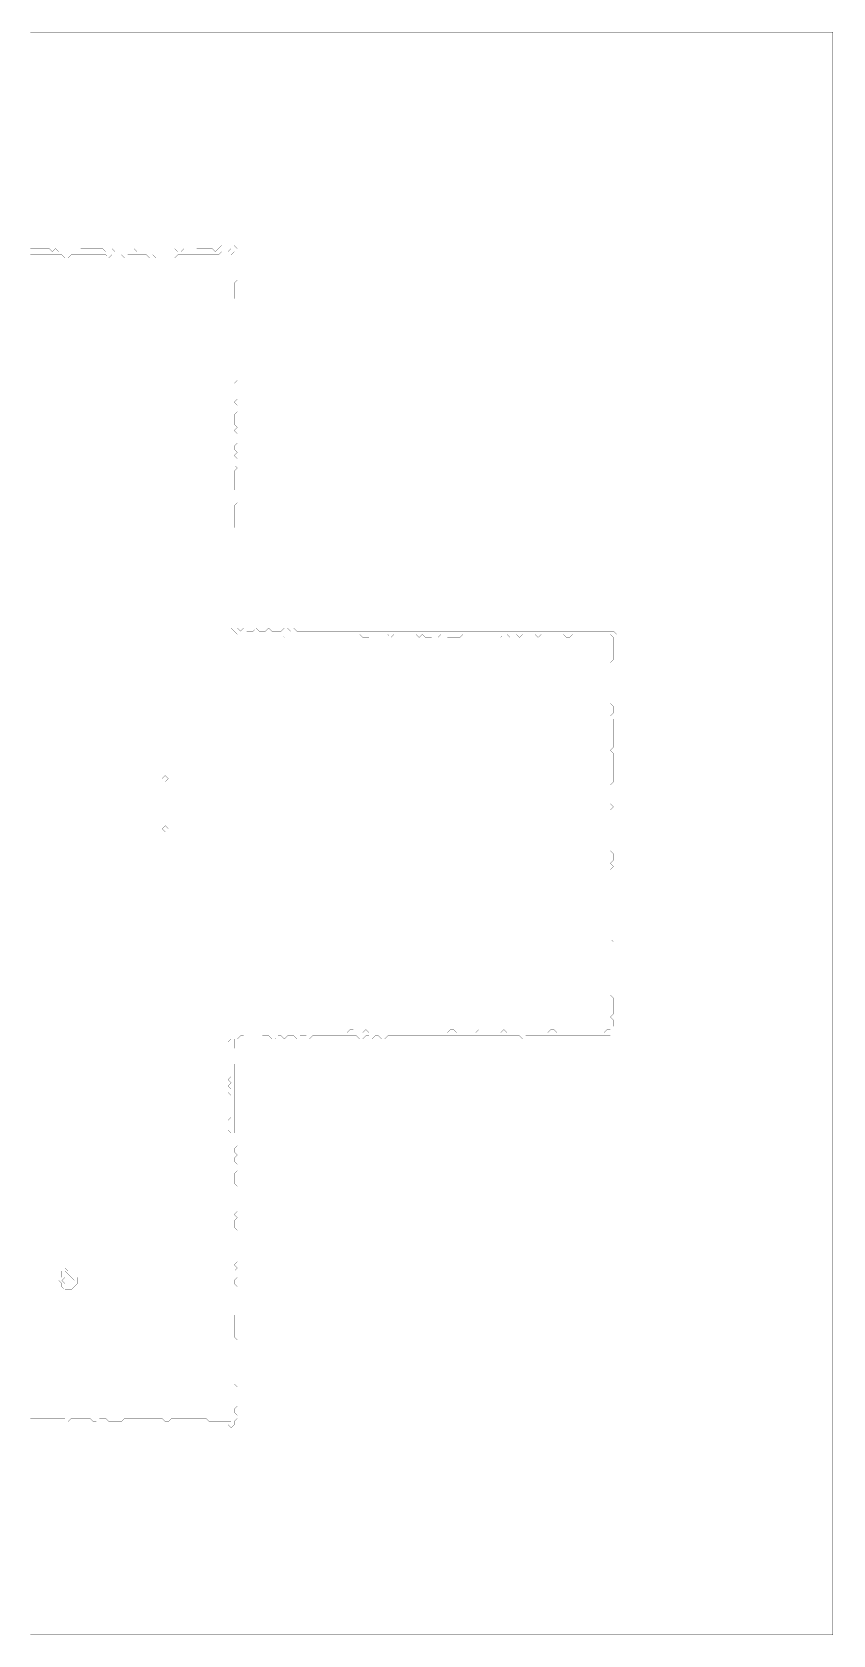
# Model space of a CAD drawing. Header units: metres. Extents: x 0 to 5000, y -5000 to 0.
# Drawn here: x 2500 to 5000, y -5000 to 0 of the extents above; entities that cross this region are included whole.
import ezdxf

# ---------------------------------------------------------------- set-up
doc = ezdxf.new("R2010")
doc.units = ezdxf.units.M
doc.layers.add('conductor', color=1, linetype='Continuous')
doc.layers.add('substrate', color=5, linetype='Continuous')

msp = doc.modelspace()

# ---------------------------------------------------------------- linework, layer by layer
at = {"layer": 'conductor', "const_width": 0.5}
msp.add_lwpolyline([(2495.2, -4325), (2505, -4325), (2514.8, -4325), (2524.6, -4325), (2534.4, -4325), (2544.1, -4325), (2553.9, -4325), (2563.7, -4325), (2573.5, -4325), (2583.3, -4325), (2593.1, -4325), (2602.9, -4325), (2612.6, -4334.8), (2622.4, -4325), (2632.2, -4325), (2642, -4325), (2651.8, -4325), (2661.6, -4325), (2671.3, -4325), (2681.1, -4325), (2690.9, -4334.8), (2700.7, -4334.8), (2710.5, -4325), (2720.3, -4325), (2730.1, -4325), (2739.8, -4334.8), (2749.6, -4334.8), (2759.4, -4334.8), (2769.2, -4334.8), (2779, -4334.8), (2788.8, -4325), (2798.6, -4325), (2808.3, -4325), (2818.1, -4325), (2827.9, -4325), (2837.7, -4325), (2847.5, -4325), (2857.3, -4325), (2867.1, -4325), (2876.8, -4325), (2886.6, -4325), (2896.4, -4325), (2906.2, -4325), (2916, -4334.8), (2925.8, -4334.8), (2935.5, -4325), (2945.3, -4325), (2955.1, -4325), (2964.9, -4325), (2974.7, -4325), (2984.5, -4325), (2994.3, -4325), (3004, -4325), (3013.8, -4325), (3023.6, -4325), (3033.4, -4325), (3043.2, -4325), (3053, -4334.8), (3062.8, -4334.8), (3072.5, -4334.8), (3082.3, -4334.8), (3092.1, -4334.8), (3101.9, -4334.8), (3111.7, -4334.8), (3121.5, -4334.8), (3121.5, -4325), (3121.5, -4315.3), (3121.5, -4305.5), (3121.5, -4295.7), (3121.5, -4285.9), (3121.5, -4276.1), (3121.5, -4266.3), (3121.5, -4256.5), (3121.5, -4246.8), (3121.5, -4237), (3121.5, -4227.2), (3121.5, -4217.4), (3121.5, -4207.6), (3121.5, -4197.8), (3121.5, -4188), (3121.5, -4178.3), (3121.5, -4168.5), (3121.5, -4158.7), (3121.5, -4148.9), (3121.5, -4139.1), (3121.5, -4129.3), (3121.5, -4119.6), (3121.5, -4109.8), (3121.5, -4100), (3121.5, -4090.2), (3121.5, -4080.4), (3121.5, -4070.6), (3121.5, -4060.8), (3121.5, -4051.1), (3121.5, -4041.3), (3121.5, -4031.5), (3121.5, -4021.7), (3121.5, -4011.9), (3121.5, -4002.1), (3121.5, -3992.3), (3121.5, -3982.6), (3121.5, -3972.8), (3121.5, -3963), (3121.5, -3953.2), (3121.5, -3943.4), (3121.5, -3933.6), (3121.5, -3923.8), (3121.5, -3914.1), (3121.5, -3904.3), (3121.5, -3894.5), (3121.5, -3884.7), (3121.5, -3874.9), (3121.5, -3865.1), (3121.5, -3855.4), (3121.5, -3845.6), (3121.5, -3835.8), (3121.5, -3826), (3121.5, -3816.2), (3121.5, -3806.4), (3121.5, -3796.6), (3121.5, -3786.9), (3121.5, -3777.1), (3121.5, -3767.3), (3121.5, -3757.5), (3121.5, -3747.7), (3121.5, -3737.9), (3121.5, -3728.1), (3121.5, -3718.4), (3121.5, -3708.6), (3121.5, -3698.8), (3121.5, -3689), (3121.5, -3679.2), (3121.5, -3669.4), (3121.5, -3659.6), (3121.5, -3649.9), (3121.5, -3640.1), (3121.5, -3630.3), (3121.5, -3620.5), (3121.5, -3610.7), (3121.5, -3600.9), (3121.5, -3591.2), (3121.5, -3581.4), (3121.5, -3571.6), (3121.5, -3561.8), (3121.5, -3552), (3121.5, -3542.2), (3121.5, -3532.4), (3121.5, -3522.7), (3121.5, -3512.9), (3121.5, -3503.1), (3121.5, -3493.3), (3121.5, -3483.5), (3121.5, -3473.7), (3121.5, -3463.9), (3121.5, -3454.2), (3121.5, -3444.4), (3121.5, -3434.6), (3111.7, -3424.8), (3111.7, -3415), (3111.7, -3405.2), (3111.7, -3395.4), (3121.5, -3385.7), (3121.5, -3375.9), (3121.5, -3366.1), (3121.5, -3356.3), (3121.5, -3346.5), (3121.5, -3336.7), (3121.5, -3327), (3121.5, -3317.2), (3111.7, -3307.4), (3121.5, -3297.6), (3111.7, -3287.8), (3121.5, -3278), (3111.7, -3268.2), (3121.5, -3258.5), (3121.5, -3248.7), (3121.5, -3238.9), (3121.5, -3229.1), (3121.5, -3219.3), (3121.5, -3209.5), (3121.5, -3199.7), (3121.5, -3190), (3121.5, -3180.2), (3121.5, -3170.4), (3121.5, -3160.6), (3111.7, -3150.8), (3121.5, -3141), (3121.5, -3131.2), (3131.2, -3121.5), (3141, -3121.5), (3150.8, -3121.5), (3160.6, -3121.5), (3170.4, -3121.5), (3180.2, -3121.5), (3190, -3121.5), (3199.7, -3121.5), (3209.5, -3121.5), (3219.3, -3121.5), (3229.1, -3121.5), (3238.9, -3121.5), (3248.7, -3121.5), (3258.5, -3121.5), (3268.2, -3121.5), (3278, -3121.5), (3287.8, -3121.5), (3297.6, -3121.5), (3307.4, -3121.5), (3317.2, -3121.5), (3327, -3121.5), (3336.7, -3121.5), (3346.5, -3121.5), (3356.3, -3121.5), (3366.1, -3121.5), (3375.9, -3121.5), (3385.7, -3121.5), (3395.4, -3121.5), (3405.2, -3121.5), (3415, -3121.5), (3424.8, -3121.5), (3434.6, -3121.5), (3444.4, -3121.5), (3454.2, -3121.5), (3463.9, -3121.5), (3473.7, -3121.5), (3483.5, -3121.5), (3493.3, -3111.7), (3503.1, -3111.7), (3512.9, -3121.5), (3522.7, -3121.5), (3532.4, -3121.5), (3542.2, -3111.7), (3552, -3121.5), (3561.8, -3121.5), (3571.6, -3121.5), (3581.4, -3121.5), (3591.2, -3121.5), (3600.9, -3121.5), (3610.7, -3121.5), (3620.5, -3121.5), (3630.3, -3121.5), (3640.1, -3121.5), (3649.9, -3121.5), (3659.6, -3121.5), (3669.4, -3121.5), (3679.2, -3121.5), (3689, -3121.5), (3698.8, -3121.5), (3708.6, -3121.5), (3718.4, -3121.5), (3728.1, -3121.5), (3737.9, -3121.5), (3747.7, -3121.5), (3757.5, -3121.5), (3767.3, -3121.5), (3777.1, -3121.5), (3786.9, -3121.5), (3796.6, -3121.5), (3806.4, -3111.7), (3816.2, -3111.7), (3826, -3121.5), (3835.8, -3121.5), (3845.6, -3121.5), (3855.4, -3121.5), (3865.1, -3121.5), (3874.9, -3121.5), (3884.7, -3121.5), (3894.5, -3111.7), (3904.3, -3121.5), (3914.1, -3121.5), (3923.8, -3121.5), (3933.6, -3121.5), (3943.4, -3121.5), (3953.2, -3121.5), (3963, -3121.5), (3972.8, -3111.7), (3982.6, -3121.5), (3992.3, -3121.5), (4002.1, -3121.5), (4011.9, -3121.5), (4021.7, -3121.5), (4031.5, -3121.5), (4041.3, -3121.5), (4051.1, -3121.5), (4060.8, -3121.5), (4070.6, -3121.5), (4080.4, -3121.5), (4090.2, -3121.5), (4100, -3121.5), (4109.8, -3121.5), (4119.6, -3111.7), (4129.3, -3111.7), (4139.1, -3121.5), (4148.9, -3121.5), (4158.7, -3121.5), (4168.5, -3121.5), (4178.3, -3121.5), (4188, -3121.5), (4197.8, -3121.5), (4207.6, -3111.7), (4217.4, -3121.5), (4227.2, -3121.5), (4237, -3121.5), (4246.8, -3121.5), (4256.5, -3121.5), (4266.3, -3121.5), (4276.1, -3121.5), (4285.9, -3121.5), (4295.7, -3111.7), (4305.5, -3111.7), (4315.3, -3101.9), (4315.3, -3092.1), (4315.3, -3082.3), (4305.5, -3072.5), (4315.3, -3062.8), (4315.3, -3053), (4315.3, -3043.2), (4315.3, -3033.4), (4315.3, -3023.6), (4315.3, -3013.8), (4305.5, -3004), (4305.5, -2994.3), (4305.5, -2984.5), (4305.5, -2974.7), (4305.5, -2964.9), (4305.5, -2955.1), (4305.5, -2945.3), (4305.5, -2935.5), (4305.5, -2925.8), (4305.5, -2916), (4305.5, -2906.2), (4305.5, -2896.4), (4305.5, -2886.6), (4305.5, -2876.8), (4305.5, -2867.1), (4305.5, -2857.3), (4305.5, -2847.5), (4315.3, -2837.7), (4305.5, -2827.9), (4305.5, -2818.1), (4305.5, -2808.3), (4305.5, -2798.6), (4305.5, -2788.8), (4305.5, -2779), (4305.5, -2769.2), (4305.5, -2759.4), (4305.5, -2749.6), (4305.5, -2739.8), (4305.5, -2730.1), (4305.5, -2720.3), (4305.5, -2710.5), (4305.5, -2700.7), (4305.5, -2690.9), (4305.5, -2681.1), (4305.5, -2671.3), (4305.5, -2661.6), (4305.5, -2651.8), (4305.5, -2642), (4305.5, -2632.2), (4305.5, -2622.4), (4305.5, -2612.6), (4315.3, -2602.9), (4305.5, -2593.1), (4315.3, -2583.3), (4315.3, -2573.5), (4315.3, -2563.7), (4305.5, -2553.9), (4305.5, -2544.1), (4305.5, -2534.4), (4305.5, -2524.6), (4305.5, -2514.8), (4305.5, -2505), (4305.5, -2495.2), (4305.5, -2485.4), (4305.5, -2475.6), (4305.5, -2465.9), (4305.5, -2456.1), (4305.5, -2446.3), (4305.5, -2436.5), (4305.5, -2426.7), (4315.3, -2416.9), (4305.5, -2407.1), (4305.5, -2397.4), (4305.5, -2387.6), (4305.5, -2377.8), (4305.5, -2368), (4305.5, -2358.2), (4305.5, -2348.4), (4315.3, -2338.7), (4315.3, -2328.9), (4315.3, -2319.1), (4315.3, -2309.3), (4315.3, -2299.5), (4315.3, -2289.7), (4315.3, -2279.9), (4315.3, -2270.2), (4315.3, -2260.4), (4315.3, -2250.6), (4305.5, -2240.8), (4315.3, -2231), (4315.3, -2221.2), (4315.3, -2211.4), (4315.3, -2201.7), (4315.3, -2191.9), (4315.3, -2182.1), (4315.3, -2172.3), (4315.3, -2162.5), (4315.3, -2152.7), (4315.3, -2142.9), (4305.5, -2133.2), (4315.3, -2123.4), (4315.3, -2113.6), (4315.3, -2103.8), (4305.5, -2094), (4305.5, -2084.2), (4305.5, -2074.5), (4305.5, -2064.7), (4305.5, -2054.9), (4305.5, -2045.1), (4305.5, -2035.3), (4305.5, -2025.5), (4305.5, -2015.7), (4305.5, -2006), (4305.5, -1996.2), (4305.5, -1986.4), (4315.3, -1976.6), (4305.5, -1966.8), (4315.3, -1957), (4315.3, -1947.2), (4315.3, -1937.5), (4315.3, -1927.7), (4315.3, -1917.9), (4315.3, -1908.1), (4315.3, -1898.3), (4315.3, -1888.5), (4305.5, -1878.8), (4295.7, -1878.8), (4285.9, -1878.8), (4276.1, -1878.8), (4266.3, -1878.8), (4256.5, -1878.8), (4246.8, -1878.8), (4237, -1878.8), (4227.2, -1878.8), (4217.4, -1878.8), (4207.6, -1878.8), (4197.8, -1878.8), (4188, -1878.8), (4178.3, -1888.5), (4168.5, -1888.5), (4158.7, -1878.8), (4148.9, -1878.8), (4139.1, -1878.8), (4129.3, -1878.8), (4119.6, -1878.8), (4109.8, -1878.8), (4100, -1878.8), (4090.2, -1878.8), (4080.4, -1888.5), (4070.6, -1878.8), (4060.8, -1878.8), (4051.1, -1878.8), (4041.3, -1878.8), (4031.5, -1878.8), (4021.7, -1888.5), (4011.9, -1878.8), (4002.1, -1878.8), (3992.3, -1888.5), (3982.6, -1878.8), (3972.8, -1878.8), (3963, -1888.5), (3953.2, -1878.8), (3943.4, -1878.8), (3933.6, -1878.8), (3923.8, -1878.8), (3914.1, -1878.8), (3904.3, -1878.8), (3894.5, -1878.8), (3884.7, -1878.8), (3874.9, -1878.8), (3865.1, -1878.8), (3855.4, -1878.8), (3845.6, -1878.8), (3835.8, -1888.5), (3826, -1888.5), (3816.2, -1888.5), (3806.4, -1888.5), (3796.6, -1888.5), (3786.9, -1878.8), (3777.1, -1878.8), (3767.3, -1888.5), (3757.5, -1878.8), (3747.7, -1888.5), (3737.9, -1888.5), (3728.1, -1888.5), (3718.4, -1878.8), (3708.6, -1888.5), (3698.8, -1878.8), (3689, -1878.8), (3679.2, -1878.8), (3669.4, -1878.8), (3659.6, -1878.8), (3649.9, -1878.8), (3640.1, -1878.8), (3630.3, -1878.8), (3620.5, -1888.5), (3610.7, -1878.8), (3600.9, -1878.8), (3591.2, -1878.8), (3581.4, -1878.8), (3571.6, -1878.8), (3561.8, -1878.8), (3552, -1888.5), (3542.2, -1888.5), (3532.4, -1888.5), (3522.7, -1878.8), (3512.9, -1878.8), (3503.1, -1878.8), (3493.3, -1878.8), (3483.5, -1878.8), (3473.7, -1878.8), (3463.9, -1878.8), (3454.2, -1878.8), (3444.4, -1878.8), (3434.6, -1878.8), (3424.8, -1878.8), (3415, -1878.8), (3405.2, -1878.8), (3395.4, -1878.8), (3385.7, -1878.8), (3375.9, -1878.8), (3366.1, -1878.8), (3356.3, -1878.8), (3346.5, -1878.8), (3336.7, -1878.8), (3327, -1878.8), (3317.2, -1878.8), (3307.4, -1878.8), (3297.6, -1878.8), (3287.8, -1888.5), (3278, -1878.8), (3268.2, -1878.8), (3258.5, -1878.8), (3248.7, -1878.8), (3238.9, -1878.8), (3229.1, -1878.8), (3219.3, -1878.8), (3209.5, -1878.8), (3199.7, -1878.8), (3190, -1878.8), (3180.2, -1878.8), (3170.4, -1878.8), (3160.6, -1878.8), (3150.8, -1878.8), (3141, -1878.8), (3131.2, -1869), (3121.5, -1859.2), (3121.5, -1849.4), (3121.5, -1839.6), (3121.5, -1829.8), (3121.5, -1820), (3121.5, -1810.3), (3121.5, -1800.5), (3121.5, -1790.7), (3121.5, -1780.9), (3121.5, -1771.1), (3121.5, -1761.3), (3121.5, -1751.5), (3121.5, -1741.8), (3121.5, -1732), (3121.5, -1722.2), (3121.5, -1712.4), (3121.5, -1702.6), (3121.5, -1692.8), (3121.5, -1683), (3121.5, -1673.3), (3121.5, -1663.5), (3121.5, -1653.7), (3121.5, -1643.9), (3121.5, -1634.1), (3121.5, -1624.3), (3121.5, -1614.6), (3121.5, -1604.8), (3121.5, -1595), (3121.5, -1585.2), (3121.5, -1575.4), (3121.5, -1565.6), (3121.5, -1555.8), (3121.5, -1546.1), (3121.5, -1536.3), (3121.5, -1526.5), (3121.5, -1516.7), (3121.5, -1506.9), (3121.5, -1497.1), (3121.5, -1487.3), (3121.5, -1477.6), (3121.5, -1467.8), (3121.5, -1458), (3121.5, -1448.2), (3121.5, -1438.4), (3121.5, -1428.6), (3121.5, -1418.8), (3121.5, -1409.1), (3121.5, -1399.3), (3121.5, -1389.5), (3121.5, -1379.7), (3121.5, -1369.9), (3121.5, -1360.1), (3121.5, -1350.4), (3121.5, -1340.6), (3121.5, -1330.8), (3121.5, -1321), (3121.5, -1311.2), (3121.5, -1301.4), (3121.5, -1291.6), (3121.5, -1281.9), (3121.5, -1272.1), (3121.5, -1262.3), (3121.5, -1252.5), (3121.5, -1242.7), (3121.5, -1232.9), (3121.5, -1223.1), (3121.5, -1213.4), (3121.5, -1203.6), (3121.5, -1193.8), (3121.5, -1184), (3121.5, -1174.2), (3121.5, -1164.4), (3121.5, -1154.6), (3121.5, -1144.9), (3121.5, -1135.1), (3121.5, -1125.3), (3121.5, -1115.5), (3121.5, -1105.7), (3121.5, -1095.9), (3121.5, -1086.2), (3121.5, -1076.4), (3121.5, -1066.6), (3121.5, -1056.8), (3121.5, -1047), (3121.5, -1037.2), (3121.5, -1027.4), (3121.5, -1017.7), (3121.5, -1007.9), (3121.5, -998.1), (3121.5, -988.3), (3121.5, -978.5), (3121.5, -968.7), (3121.5, -958.9), (3121.5, -949.2), (3121.5, -939.4), (3121.5, -929.6), (3121.5, -919.8), (3121.5, -910), (3121.5, -900.2), (3121.5, -890.4), (3121.5, -880.7), (3121.5, -870.9), (3121.5, -861.1), (3121.5, -851.3), (3121.5, -841.5), (3121.5, -831.7), (3121.5, -822), (3121.5, -812.2), (3121.5, -802.4), (3121.5, -792.6), (3121.5, -782.8), (3121.5, -773), (3121.5, -763.2), (3121.5, -753.5), (3121.5, -743.7), (3121.5, -733.9), (3121.5, -724.1), (3121.5, -714.3), (3121.5, -704.5), (3121.5, -694.7), (3131.2, -685), (3121.5, -675.2), (3111.7, -685), (3101.9, -685), (3092.1, -685), (3082.3, -694.7), (3072.5, -694.7), (3062.8, -694.7), (3053, -694.7), (3043.2, -694.7), (3033.4, -694.7), (3023.6, -694.7), (3013.8, -694.7), (3004, -694.7), (2994.3, -694.7), (2984.5, -694.7), (2974.7, -694.7), (2964.9, -694.7), (2955.1, -694.7), (2945.3, -704.5), (2935.5, -704.5), (2925.8, -704.5), (2916, -704.5), (2906.2, -704.5), (2896.4, -704.5), (2886.6, -704.5), (2876.8, -694.7), (2867.1, -704.5), (2857.3, -694.7), (2847.5, -694.7), (2837.7, -694.7), (2827.9, -694.7), (2818.1, -694.7), (2808.3, -694.7), (2798.6, -694.7), (2788.8, -704.5), (2779, -694.7), (2769.2, -704.5), (2759.4, -704.5), (2749.6, -694.7), (2739.8, -704.5), (2730.1, -694.7), (2720.3, -694.7), (2710.5, -694.7), (2700.7, -694.7), (2690.9, -694.7), (2681.1, -694.7), (2671.3, -694.7), (2661.6, -694.7), (2651.8, -694.7), (2642, -694.7), (2632.2, -694.7), (2622.4, -694.7), (2612.6, -704.5), (2602.9, -704.5), (2593.1, -694.7), (2583.3, -694.7), (2573.5, -694.7), (2563.7, -694.7), (2553.9, -694.7), (2544.1, -694.7), (2534.4, -694.7), (2524.6, -694.7), (2514.8, -694.7), (2505, -694.7), (2495.2, -694.7)], dxfattribs=at)
for points in [[(2906.2, -2328.9), (2916, -2319.1), (2925.8, -2328.9), (2916, -2338.7)], [(2906.2, -2485.4), (2916, -2475.6), (2925.8, -2485.4), (2916, -2495.2)], [(2593.1, -3865.1), (2602.9, -3855.4), (2612.6, -3865.1), (2622.4, -3865.1), (2632.2, -3874.9), (2642, -3884.7), (2642, -3894.5), (2642, -3904.3), (2632.2, -3914.1), (2622.4, -3923.8), (2612.6, -3923.8), (2602.9, -3923.8), (2593.1, -3914.1), (2593.1, -3904.3), (2583.3, -3894.5), (2593.1, -3884.7), (2593.1, -3874.9)]]:
    msp.add_lwpolyline(points, close=True, dxfattribs=at)
at = {"layer": 'substrate', "const_width": 0.5}
for points in [[(2495.2, -5000.2), (2505, -5000.2), (2514.8, -5000.2), (2524.6, -5000.2), (2534.4, -5000.2), (2544.1, -5000.2), (2553.9, -5000.2), (2563.7, -5000.2), (2573.5, -5000.2), (2583.3, -5000.2), (2593.1, -5000.2), (2602.9, -5000.2), (2612.6, -5000.2), (2622.4, -5000.2), (2632.2, -5000.2), (2642, -5000.2), (2651.8, -5000.2), (2661.6, -5000.2), (2671.3, -5000.2), (2681.1, -5000.2), (2690.9, -5000.2), (2700.7, -5000.2), (2710.5, -5000.2), (2720.3, -5000.2), (2730.1, -5000.2), (2739.8, -5000.2), (2749.6, -5000.2), (2759.4, -5000.2), (2769.2, -5000.2), (2779, -5000.2), (2788.8, -5000.2), (2798.6, -5000.2), (2808.3, -5000.2), (2818.1, -5000.2), (2827.9, -5000.2), (2837.7, -5000.2), (2847.5, -5000.2), (2857.3, -5000.2), (2867.1, -5000.2), (2876.8, -5000.2), (2886.6, -5000.2), (2896.4, -5000.2), (2906.2, -5000.2), (2916, -5000.2), (2925.8, -5000.2), (2935.5, -5000.2), (2945.3, -5000.2), (2955.1, -5000.2), (2964.9, -5000.2), (2974.7, -5000.2), (2984.5, -5000.2), (2994.3, -5000.2), (3004, -5000.2), (3013.8, -5000.2), (3023.6, -5000.2), (3033.4, -5000.2), (3043.2, -5000.2), (3053, -5000.2), (3062.8, -5000.2), (3072.5, -5000.2), (3082.3, -5000.2), (3092.1, -5000.2), (3101.9, -5000.2), (3111.7, -5000.2), (3121.5, -5000.2), (3131.2, -5000.2), (3141, -5000.2), (3150.8, -5000.2), (3160.6, -5000.2), (3170.4, -5000.2), (3180.2, -5000.2), (3190, -5000.2), (3199.7, -5000.2), (3209.5, -5000.2), (3219.3, -5000.2), (3229.1, -5000.2), (3238.9, -5000.2), (3248.7, -5000.2), (3258.5, -5000.2), (3268.2, -5000.2), (3278, -5000.2), (3287.8, -5000.2), (3297.6, -5000.2), (3307.4, -5000.2), (3317.2, -5000.2), (3327, -5000.2), (3336.7, -5000.2), (3346.5, -5000.2), (3356.3, -5000.2), (3366.1, -5000.2), (3375.9, -5000.2), (3385.7, -5000.2), (3395.4, -5000.2), (3405.2, -5000.2), (3415, -5000.2), (3424.8, -5000.2), (3434.6, -5000.2), (3444.4, -5000.2), (3454.2, -5000.2), (3463.9, -5000.2), (3473.7, -5000.2), (3483.5, -5000.2), (3493.3, -5000.2), (3503.1, -5000.2), (3512.9, -5000.2), (3522.7, -5000.2), (3532.4, -5000.2), (3542.2, -5000.2), (3552, -5000.2), (3561.8, -5000.2), (3571.6, -5000.2), (3581.4, -5000.2), (3591.2, -5000.2), (3600.9, -5000.2), (3610.7, -5000.2), (3620.5, -5000.2), (3630.3, -5000.2), (3640.1, -5000.2), (3649.9, -5000.2), (3659.6, -5000.2), (3669.4, -5000.2), (3679.2, -5000.2), (3689, -5000.2), (3698.8, -5000.2), (3708.6, -5000.2), (3718.4, -5000.2), (3728.1, -5000.2), (3737.9, -5000.2), (3747.7, -5000.2), (3757.5, -5000.2), (3767.3, -5000.2), (3777.1, -5000.2), (3786.9, -5000.2), (3796.6, -5000.2), (3806.4, -5000.2), (3816.2, -5000.2), (3826, -5000.2), (3835.8, -5000.2), (3845.6, -5000.2), (3855.4, -5000.2), (3865.1, -5000.2), (3874.9, -5000.2), (3884.7, -5000.2), (3894.5, -5000.2), (3904.3, -5000.2), (3914.1, -5000.2), (3923.8, -5000.2), (3933.6, -5000.2), (3943.4, -5000.2), (3953.2, -5000.2), (3963, -5000.2), (3972.8, -5000.2), (3982.6, -5000.2), (3992.3, -5000.2), (4002.1, -5000.2), (4011.9, -5000.2), (4021.7, -5000.2), (4031.5, -5000.2), (4041.3, -5000.2), (4051.1, -5000.2), (4060.8, -5000.2), (4070.6, -5000.2), (4080.4, -5000.2), (4090.2, -5000.2), (4100, -5000.2), (4109.8, -5000.2), (4119.6, -5000.2), (4129.3, -5000.2), (4139.1, -5000.2), (4148.9, -5000.2), (4158.7, -5000.2), (4168.5, -5000.2), (4178.3, -5000.2), (4188, -5000.2), (4197.8, -5000.2), (4207.6, -5000.2), (4217.4, -5000.2), (4227.2, -5000.2), (4237, -5000.2), (4246.8, -5000.2), (4256.5, -5000.2), (4266.3, -5000.2), (4276.1, -5000.2), (4285.9, -5000.2), (4295.7, -5000.2), (4305.5, -5000.2), (4315.3, -5000.2), (4325, -5000.2), (4334.8, -5000.2), (4344.6, -5000.2), (4354.4, -5000.2), (4364.2, -5000.2), (4374, -5000.2), (4383.8, -5000.2), (4393.5, -5000.2), (4403.3, -5000.2), (4413.1, -5000.2), (4422.9, -5000.2), (4432.7, -5000.2), (4442.5, -5000.2), (4452.2, -5000.2), (4462, -5000.2), (4471.8, -5000.2), (4481.6, -5000.2), (4491.4, -5000.2), (4501.2, -5000.2), (4511, -5000.2), (4520.7, -5000.2), (4530.5, -5000.2), (4540.3, -5000.2), (4550.1, -5000.2), (4559.9, -5000.2), (4569.7, -5000.2), (4579.5, -5000.2), (4589.2, -5000.2), (4599, -5000.2), (4608.8, -5000.2), (4618.6, -5000.2), (4628.4, -5000.2), (4638.2, -5000.2), (4647.9, -5000.2), (4657.7, -5000.2), (4667.5, -5000.2), (4677.3, -5000.2), (4687.1, -5000.2), (4696.9, -5000.2), (4706.7, -5000.2), (4716.4, -5000.2), (4726.2, -5000.2), (4736, -5000.2), (4745.8, -5000.2), (4755.6, -5000.2), (4765.4, -5000.2), (4775.2, -5000.2), (4784.9, -5000.2), (4794.7, -5000.2), (4804.5, -5000.2), (4814.3, -5000.2), (4824.1, -5000.2), (4833.9, -5000.2), (4843.7, -5000.2), (4853.4, -5000.2), (4863.2, -5000.2), (4873, -5000.2), (4882.8, -5000.2), (4892.6, -5000.2), (4902.4, -5000.2), (4912.1, -5000.2), (4921.9, -5000.2), (4931.7, -5000.2), (4941.5, -5000.2), (4951.3, -5000.2), (4961.1, -5000.2), (4970.9, -5000.2), (4980.6, -5000.2), (4990.4, -5000.2), (5000.2, -5000.2), (5000.2, -4990.4), (5000.2, -4980.6), (5000.2, -4970.9), (5000.2, -4961.1), (5000.2, -4951.3), (5000.2, -4941.5), (5000.2, -4931.7), (5000.2, -4921.9), (5000.2, -4912.1), (5000.2, -4902.4), (5000.2, -4892.6), (5000.2, -4882.8), (5000.2, -4873), (5000.2, -4863.2), (5000.2, -4853.4), (5000.2, -4843.7), (5000.2, -4833.9), (5000.2, -4824.1), (5000.2, -4814.3), (5000.2, -4804.5), (5000.2, -4794.7), (5000.2, -4784.9), (5000.2, -4775.2), (5000.2, -4765.4), (5000.2, -4755.6), (5000.2, -4745.8), (5000.2, -4736), (5000.2, -4726.2), (5000.2, -4716.4), (5000.2, -4706.7), (5000.2, -4696.9), (5000.2, -4687.1), (5000.2, -4677.3), (5000.2, -4667.5), (5000.2, -4657.7), (5000.2, -4647.9), (5000.2, -4638.2), (5000.2, -4628.4), (5000.2, -4618.6), (5000.2, -4608.8), (5000.2, -4599), (5000.2, -4589.2), (5000.2, -4579.5), (5000.2, -4569.7), (5000.2, -4559.9), (5000.2, -4550.1), (5000.2, -4540.3), (5000.2, -4530.5), (5000.2, -4520.7), (5000.2, -4511), (5000.2, -4501.2), (5000.2, -4491.4), (5000.2, -4481.6), (5000.2, -4471.8), (5000.2, -4462), (5000.2, -4452.2), (5000.2, -4442.5), (5000.2, -4432.7), (5000.2, -4422.9), (5000.2, -4413.1), (5000.2, -4403.3), (5000.2, -4393.5), (5000.2, -4383.8), (5000.2, -4374), (5000.2, -4364.2), (5000.2, -4354.4), (5000.2, -4344.6), (5000.2, -4334.8), (5000.2, -4325), (5000.2, -4315.3), (5000.2, -4305.5), (5000.2, -4295.7), (5000.2, -4285.9), (5000.2, -4276.1), (5000.2, -4266.3), (5000.2, -4256.5), (5000.2, -4246.8), (5000.2, -4237), (5000.2, -4227.2), (5000.2, -4217.4), (5000.2, -4207.6), (5000.2, -4197.8), (5000.2, -4188), (5000.2, -4178.3), (5000.2, -4168.5), (5000.2, -4158.7), (5000.2, -4148.9), (5000.2, -4139.1), (5000.2, -4129.3), (5000.2, -4119.6), (5000.2, -4109.8), (5000.2, -4100), (5000.2, -4090.2), (5000.2, -4080.4), (5000.2, -4070.6), (5000.2, -4060.8), (5000.2, -4051.1), (5000.2, -4041.3), (5000.2, -4031.5), (5000.2, -4021.7), (5000.2, -4011.9), (5000.2, -4002.1), (5000.2, -3992.3), (5000.2, -3982.6), (5000.2, -3972.8), (5000.2, -3963), (5000.2, -3953.2), (5000.2, -3943.4), (5000.2, -3933.6), (5000.2, -3923.8), (5000.2, -3914.1), (5000.2, -3904.3), (5000.2, -3894.5), (5000.2, -3884.7), (5000.2, -3874.9), (5000.2, -3865.1), (5000.2, -3855.4), (5000.2, -3845.6), (5000.2, -3835.8), (5000.2, -3826), (5000.2, -3816.2), (5000.2, -3806.4), (5000.2, -3796.6), (5000.2, -3786.9), (5000.2, -3777.1), (5000.2, -3767.3), (5000.2, -3757.5), (5000.2, -3747.7), (5000.2, -3737.9), (5000.2, -3728.1), (5000.2, -3718.4), (5000.2, -3708.6), (5000.2, -3698.8), (5000.2, -3689), (5000.2, -3679.2), (5000.2, -3669.4), (5000.2, -3659.6), (5000.2, -3649.9), (5000.2, -3640.1), (5000.2, -3630.3), (5000.2, -3620.5), (5000.2, -3610.7), (5000.2, -3600.9), (5000.2, -3591.2), (5000.2, -3581.4), (5000.2, -3571.6), (5000.2, -3561.8), (5000.2, -3552), (5000.2, -3542.2), (5000.2, -3532.4), (5000.2, -3522.7), (5000.2, -3512.9), (5000.2, -3503.1), (5000.2, -3493.3), (5000.2, -3483.5), (5000.2, -3473.7), (5000.2, -3463.9), (5000.2, -3454.2), (5000.2, -3444.4), (5000.2, -3434.6), (5000.2, -3424.8), (5000.2, -3415), (5000.2, -3405.2), (5000.2, -3395.4), (5000.2, -3385.7), (5000.2, -3375.9), (5000.2, -3366.1), (5000.2, -3356.3), (5000.2, -3346.5), (5000.2, -3336.7), (5000.2, -3327), (5000.2, -3317.2), (5000.2, -3307.4), (5000.2, -3297.6), (5000.2, -3287.8), (5000.2, -3278), (5000.2, -3268.2), (5000.2, -3258.5), (5000.2, -3248.7), (5000.2, -3238.9), (5000.2, -3229.1), (5000.2, -3219.3), (5000.2, -3209.5), (5000.2, -3199.7), (5000.2, -3190), (5000.2, -3180.2), (5000.2, -3170.4), (5000.2, -3160.6), (5000.2, -3150.8), (5000.2, -3141), (5000.2, -3131.2), (5000.2, -3121.5), (5000.2, -3111.7), (5000.2, -3101.9), (5000.2, -3092.1), (5000.2, -3082.3), (5000.2, -3072.5), (5000.2, -3062.8), (5000.2, -3053), (5000.2, -3043.2), (5000.2, -3033.4), (5000.2, -3023.6), (5000.2, -3013.8), (5000.2, -3004), (5000.2, -2994.3), (5000.2, -2984.5), (5000.2, -2974.7), (5000.2, -2964.9), (5000.2, -2955.1), (5000.2, -2945.3), (5000.2, -2935.5), (5000.2, -2925.8), (5000.2, -2916), (5000.2, -2906.2), (5000.2, -2896.4), (5000.2, -2886.6), (5000.2, -2876.8), (5000.2, -2867.1), (5000.2, -2857.3), (5000.2, -2847.5), (5000.2, -2837.7), (5000.2, -2827.9), (5000.2, -2818.1), (5000.2, -2808.3), (5000.2, -2798.6), (5000.2, -2788.8), (5000.2, -2779), (5000.2, -2769.2), (5000.2, -2759.4), (5000.2, -2749.6), (5000.2, -2739.8), (5000.2, -2730.1), (5000.2, -2720.3), (5000.2, -2710.5), (5000.2, -2700.7), (5000.2, -2690.9), (5000.2, -2681.1), (5000.2, -2671.3), (5000.2, -2661.6), (5000.2, -2651.8), (5000.2, -2642), (5000.2, -2632.2), (5000.2, -2622.4), (5000.2, -2612.6), (5000.2, -2602.9), (5000.2, -2593.1), (5000.2, -2583.3), (5000.2, -2573.5), (5000.2, -2563.7), (5000.2, -2553.9), (5000.2, -2544.1), (5000.2, -2534.4), (5000.2, -2524.6), (5000.2, -2514.8), (5000.2, -2505), (5000.2, -2495.2), (5000.2, -2485.4), (5000.2, -2475.6), (5000.2, -2465.9), (5000.2, -2456.1), (5000.2, -2446.3), (5000.2, -2436.5), (5000.2, -2426.7), (5000.2, -2416.9), (5000.2, -2407.1), (5000.2, -2397.4), (5000.2, -2387.6), (5000.2, -2377.8), (5000.2, -2368), (5000.2, -2358.2), (5000.2, -2348.4), (5000.2, -2338.7), (5000.2, -2328.9), (5000.2, -2319.1), (5000.2, -2309.3), (5000.2, -2299.5), (5000.2, -2289.7), (5000.2, -2279.9), (5000.2, -2270.2), (5000.2, -2260.4), (5000.2, -2250.6), (5000.2, -2240.8), (5000.2, -2231), (5000.2, -2221.2), (5000.2, -2211.4), (5000.2, -2201.7), (5000.2, -2191.9), (5000.2, -2182.1), (5000.2, -2172.3), (5000.2, -2162.5), (5000.2, -2152.7), (5000.2, -2142.9), (5000.2, -2133.2), (5000.2, -2123.4), (5000.2, -2113.6), (5000.2, -2103.8), (5000.2, -2094), (5000.2, -2084.2), (5000.2, -2074.5), (5000.2, -2064.7), (5000.2, -2054.9), (5000.2, -2045.1), (5000.2, -2035.3), (5000.2, -2025.5), (5000.2, -2015.7), (5000.2, -2006), (5000.2, -1996.2), (5000.2, -1986.4), (5000.2, -1976.6), (5000.2, -1966.8), (5000.2, -1957), (5000.2, -1947.2), (5000.2, -1937.5), (5000.2, -1927.7), (5000.2, -1917.9), (5000.2, -1908.1), (5000.2, -1898.3), (5000.2, -1888.5), (5000.2, -1878.8), (5000.2, -1869), (5000.2, -1859.2), (5000.2, -1849.4), (5000.2, -1839.6), (5000.2, -1829.8), (5000.2, -1820), (5000.2, -1810.3), (5000.2, -1800.5), (5000.2, -1790.7), (5000.2, -1780.9), (5000.2, -1771.1), (5000.2, -1761.3), (5000.2, -1751.5), (5000.2, -1741.8), (5000.2, -1732), (5000.2, -1722.2), (5000.2, -1712.4), (5000.2, -1702.6), (5000.2, -1692.8), (5000.2, -1683), (5000.2, -1673.3), (5000.2, -1663.5), (5000.2, -1653.7), (5000.2, -1643.9), (5000.2, -1634.1), (5000.2, -1624.3), (5000.2, -1614.6), (5000.2, -1604.8), (5000.2, -1595), (5000.2, -1585.2), (5000.2, -1575.4), (5000.2, -1565.6), (5000.2, -1555.8), (5000.2, -1546.1), (5000.2, -1536.3), (5000.2, -1526.5), (5000.2, -1516.7), (5000.2, -1506.9), (5000.2, -1497.1), (5000.2, -1487.3), (5000.2, -1477.6), (5000.2, -1467.8), (5000.2, -1458), (5000.2, -1448.2), (5000.2, -1438.4), (5000.2, -1428.6), (5000.2, -1418.8), (5000.2, -1409.1), (5000.2, -1399.3), (5000.2, -1389.5), (5000.2, -1379.7), (5000.2, -1369.9), (5000.2, -1360.1), (5000.2, -1350.4), (5000.2, -1340.6), (5000.2, -1330.8), (5000.2, -1321), (5000.2, -1311.2), (5000.2, -1301.4), (5000.2, -1291.6), (5000.2, -1281.9), (5000.2, -1272.1), (5000.2, -1262.3), (5000.2, -1252.5), (5000.2, -1242.7), (5000.2, -1232.9), (5000.2, -1223.1), (5000.2, -1213.4), (5000.2, -1203.6), (5000.2, -1193.8), (5000.2, -1184), (5000.2, -1174.2), (5000.2, -1164.4), (5000.2, -1154.6), (5000.2, -1144.9), (5000.2, -1135.1), (5000.2, -1125.3), (5000.2, -1115.5), (5000.2, -1105.7), (5000.2, -1095.9), (5000.2, -1086.2), (5000.2, -1076.4), (5000.2, -1066.6), (5000.2, -1056.8), (5000.2, -1047), (5000.2, -1037.2), (5000.2, -1027.4), (5000.2, -1017.7), (5000.2, -1007.9), (5000.2, -998.1), (5000.2, -988.3), (5000.2, -978.5), (5000.2, -968.7), (5000.2, -958.9), (5000.2, -949.2), (5000.2, -939.4), (5000.2, -929.6), (5000.2, -919.8), (5000.2, -910), (5000.2, -900.2), (5000.2, -890.4), (5000.2, -880.7), (5000.2, -870.9), (5000.2, -861.1), (5000.2, -851.3), (5000.2, -841.5), (5000.2, -831.7), (5000.2, -822), (5000.2, -812.2), (5000.2, -802.4), (5000.2, -792.6), (5000.2, -782.8), (5000.2, -773), (5000.2, -763.2), (5000.2, -753.5), (5000.2, -743.7), (5000.2, -733.9), (5000.2, -724.1), (5000.2, -714.3), (5000.2, -704.5), (5000.2, -694.7), (5000.2, -685), (5000.2, -675.2), (5000.2, -665.4), (5000.2, -655.6), (5000.2, -645.8), (5000.2, -636), (5000.2, -626.2), (5000.2, -616.5), (5000.2, -606.7), (5000.2, -596.9), (5000.2, -587.1), (5000.2, -577.3), (5000.2, -567.5), (5000.2, -557.8), (5000.2, -548), (5000.2, -538.2), (5000.2, -528.4), (5000.2, -518.6), (5000.2, -508.8), (5000.2, -499), (5000.2, -489.3), (5000.2, -479.5), (5000.2, -469.7), (5000.2, -459.9), (5000.2, -450.1), (5000.2, -440.3), (5000.2, -430.5), (5000.2, -420.8), (5000.2, -411), (5000.2, -401.2), (5000.2, -391.4), (5000.2, -381.6), (5000.2, -371.8), (5000.2, -362.1), (5000.2, -352.3), (5000.2, -342.5), (5000.2, -332.7), (5000.2, -322.9), (5000.2, -313.1), (5000.2, -303.3), (5000.2, -293.6), (5000.2, -283.8), (5000.2, -274), (5000.2, -264.2), (5000.2, -254.4), (5000.2, -244.6), (5000.2, -234.8), (5000.2, -225.1), (5000.2, -215.3), (5000.2, -205.5), (5000.2, -195.7), (5000.2, -185.9), (5000.2, -176.1), (5000.2, -166.3), (5000.2, -156.6), (5000.2, -146.8), (5000.2, -137), (5000.2, -127.2), (5000.2, -117.4), (5000.2, -107.6), (5000.2, -97.9), (5000.2, -88.1), (5000.2, -78.3), (5000.2, -68.5), (5000.2, -58.7), (5000.2, -48.9), (5000.2, -39.1), (5000.2, -29.4), (5000.2, -19.6), (5000.2, -9.8), (5000.2, 0), (4990.4, 0), (4980.6, 0), (4970.9, 0), (4961.1, 0), (4951.3, 0), (4941.5, 0), (4931.7, 0), (4921.9, 0), (4912.1, 0), (4902.4, 0), (4892.6, 0), (4882.8, 0), (4873, 0), (4863.2, 0), (4853.4, 0), (4843.7, 0), (4833.9, 0), (4824.1, 0), (4814.3, 0), (4804.5, 0), (4794.7, 0), (4784.9, 0), (4775.2, 0), (4765.4, 0), (4755.6, 0), (4745.8, 0), (4736, 0), (4726.2, 0), (4716.4, 0), (4706.7, 0), (4696.9, 0), (4687.1, 0), (4677.3, 0), (4667.5, 0), (4657.7, 0), (4647.9, 0), (4638.2, 0), (4628.4, 0), (4618.6, 0), (4608.8, 0), (4599, 0), (4589.2, 0), (4579.5, 0), (4569.7, 0), (4559.9, 0), (4550.1, 0), (4540.3, 0), (4530.5, 0), (4520.7, 0), (4511, 0), (4501.2, 0), (4491.4, 0), (4481.6, 0), (4471.8, 0), (4462, 0), (4452.2, 0), (4442.5, 0), (4432.7, 0), (4422.9, 0), (4413.1, 0), (4403.3, 0), (4393.5, 0), (4383.8, 0), (4374, 0), (4364.2, 0), (4354.4, 0), (4344.6, 0), (4334.8, 0), (4325, 0), (4315.3, 0), (4305.5, 0), (4295.7, 0), (4285.9, 0), (4276.1, 0), (4266.3, 0), (4256.5, 0), (4246.8, 0), (4237, 0), (4227.2, 0), (4217.4, 0), (4207.6, 0), (4197.8, 0), (4188, 0), (4178.3, 0), (4168.5, 0), (4158.7, 0), (4148.9, 0), (4139.1, 0), (4129.3, 0), (4119.6, 0), (4109.8, 0), (4100, 0), (4090.2, 0), (4080.4, 0), (4070.6, 0), (4060.8, 0), (4051.1, 0), (4041.3, 0), (4031.5, 0), (4021.7, 0), (4011.9, 0), (4002.1, 0), (3992.3, 0), (3982.6, 0), (3972.8, 0), (3963, 0), (3953.2, 0), (3943.4, 0), (3933.6, 0), (3923.8, 0), (3914.1, 0), (3904.3, 0), (3894.5, 0), (3884.7, 0), (3874.9, 0), (3865.1, 0), (3855.4, 0), (3845.6, 0), (3835.8, 0), (3826, 0), (3816.2, 0), (3806.4, 0), (3796.6, 0), (3786.9, 0), (3777.1, 0), (3767.3, 0), (3757.5, 0), (3747.7, 0), (3737.9, 0), (3728.1, 0), (3718.4, 0), (3708.6, 0), (3698.8, 0), (3689, 0), (3679.2, 0), (3669.4, 0), (3659.6, 0), (3649.9, 0), (3640.1, 0), (3630.3, 0), (3620.5, 0), (3610.7, 0), (3600.9, 0), (3591.2, 0), (3581.4, 0), (3571.6, 0), (3561.8, 0), (3552, 0), (3542.2, 0), (3532.4, 0), (3522.7, 0), (3512.9, 0), (3503.1, 0), (3493.3, 0), (3483.5, 0), (3473.7, 0), (3463.9, 0), (3454.2, 0), (3444.4, 0), (3434.6, 0), (3424.8, 0), (3415, 0), (3405.2, 0), (3395.4, 0), (3385.7, 0), (3375.9, 0), (3366.1, 0), (3356.3, 0), (3346.5, 0), (3336.7, 0), (3327, 0), (3317.2, 0), (3307.4, 0), (3297.6, 0), (3287.8, 0), (3278, 0), (3268.2, 0), (3258.5, 0), (3248.7, 0), (3238.9, 0), (3229.1, 0), (3219.3, 0), (3209.5, 0), (3199.7, 0), (3190, 0), (3180.2, 0), (3170.4, 0), (3160.6, 0), (3150.8, 0), (3141, 0), (3131.2, 0), (3121.5, 0), (3111.7, 0), (3101.9, 0), (3092.1, 0), (3082.3, 0), (3072.5, 0), (3062.8, 0), (3053, 0), (3043.2, 0), (3033.4, 0), (3023.6, 0), (3013.8, 0), (3004, 0), (2994.3, 0), (2984.5, 0), (2974.7, 0), (2964.9, 0), (2955.1, 0), (2945.3, 0), (2935.5, 0), (2925.8, 0), (2916, 0), (2906.2, 0), (2896.4, 0), (2886.6, 0), (2876.8, 0), (2867.1, 0), (2857.3, 0), (2847.5, 0), (2837.7, 0), (2827.9, 0), (2818.1, 0), (2808.3, 0), (2798.6, 0), (2788.8, 0), (2779, 0), (2769.2, 0), (2759.4, 0), (2749.6, 0), (2739.8, 0), (2730.1, 0), (2720.3, 0), (2710.5, 0), (2700.7, 0), (2690.9, 0), (2681.1, 0), (2671.3, 0), (2661.6, 0), (2651.8, 0), (2642, 0), (2632.2, 0), (2622.4, 0), (2612.6, 0), (2602.9, 0), (2593.1, 0), (2583.3, 0), (2573.5, 0), (2563.7, 0), (2553.9, 0), (2544.1, 0), (2534.4, 0), (2524.6, 0), (2514.8, 0), (2505, 0), (2495.2, 0)], [(2495.2, -675.2), (2505, -675.2), (2514.8, -675.2), (2524.6, -675.2), (2534.4, -675.2), (2544.1, -675.2), (2553.9, -675.2), (2563.7, -685), (2573.5, -675.2), (2583.3, -685), (2593.1, -685), (2602.9, -685), (2612.6, -685), (2622.4, -685), (2632.2, -685), (2642, -685), (2651.8, -675.2), (2661.6, -675.2), (2671.3, -675.2), (2681.1, -675.2), (2690.9, -675.2), (2700.7, -675.2), (2710.5, -675.2), (2720.3, -675.2), (2730.1, -685), (2739.8, -685), (2749.6, -675.2), (2759.4, -685), (2769.2, -685), (2779, -685), (2788.8, -685), (2798.6, -685), (2808.3, -685), (2818.1, -675.2), (2827.9, -685), (2837.7, -685), (2847.5, -685), (2857.3, -685), (2867.1, -685), (2876.8, -685), (2886.6, -685), (2896.4, -685), (2906.2, -685), (2916, -685), (2925.8, -685), (2935.5, -685), (2945.3, -675.2), (2955.1, -685), (2964.9, -685), (2974.7, -675.2), (2984.5, -685), (2994.3, -685), (3004, -685), (3013.8, -675.2), (3023.6, -675.2), (3033.4, -675.2), (3043.2, -675.2), (3053, -675.2), (3062.8, -675.2), (3072.5, -685), (3082.3, -675.2), (3092.1, -665.4), (3101.9, -665.4), (3111.7, -665.4), (3121.5, -665.4), (3131.2, -665.4), (3141, -675.2), (3141, -685), (3141, -694.7), (3141, -704.5), (3141, -714.3), (3141, -724.1), (3141, -733.9), (3141, -743.7), (3141, -753.5), (3141, -763.2), (3141, -773), (3131.2, -782.8), (3131.2, -792.6), (3131.2, -802.4), (3131.2, -812.2), (3131.2, -822), (3131.2, -831.7), (3141, -841.5), (3141, -851.3), (3141, -861.1), (3141, -870.9), (3141, -880.7), (3141, -890.4), (3141, -900.2), (3141, -910), (3141, -919.8), (3141, -929.6), (3141, -939.4), (3141, -949.2), (3141, -958.9), (3141, -968.7), (3141, -978.5), (3141, -988.3), (3141, -998.1), (3141, -1007.9), (3141, -1017.7), (3141, -1027.4), (3141, -1037.2), (3141, -1047), (3141, -1056.8), (3131.2, -1066.6), (3141, -1076.4), (3141, -1086.2), (3131.2, -1095.9), (3141, -1105.7), (3141, -1115.5), (3141, -1125.3), (3131.2, -1135.1), (3141, -1144.9), (3131.2, -1154.6), (3141, -1164.4), (3141, -1174.2), (3141, -1184), (3131.2, -1193.8), (3131.2, -1203.6), (3131.2, -1213.4), (3131.2, -1223.1), (3141, -1232.9), (3131.2, -1242.7), (3141, -1252.5), (3141, -1262.3), (3141, -1272.1), (3141, -1281.9), (3131.2, -1291.6), (3131.2, -1301.4), (3141, -1311.2), (3131.2, -1321), (3141, -1330.8), (3141, -1340.6), (3131.2, -1350.4), (3141, -1360.1), (3131.2, -1369.9), (3131.2, -1379.7), (3131.2, -1389.5), (3131.2, -1399.3), (3131.2, -1409.1), (3131.2, -1418.8), (3131.2, -1428.6), (3141, -1438.4), (3131.2, -1448.2), (3141, -1458), (3141, -1467.8), (3131.2, -1477.6), (3131.2, -1487.3), (3131.2, -1497.1), (3131.2, -1506.9), (3131.2, -1516.7), (3131.2, -1526.5), (3131.2, -1536.3), (3131.2, -1546.1), (3141, -1555.8), (3141, -1565.6), (3141, -1575.4), (3141, -1585.2), (3141, -1595), (3141, -1604.8), (3141, -1614.6), (3141, -1624.3), (3141, -1634.1), (3141, -1643.9), (3141, -1653.7), (3141, -1663.5), (3141, -1673.3), (3141, -1683), (3141, -1692.8), (3141, -1702.6), (3141, -1712.4), (3141, -1722.2), (3141, -1732), (3141, -1741.8), (3141, -1751.5), (3141, -1761.3), (3141, -1771.1), (3141, -1780.9), (3141, -1790.7), (3141, -1800.5), (3141, -1810.3), (3141, -1820), (3141, -1829.8), (3141, -1839.6), (3141, -1849.4), (3141, -1859.2), (3150.8, -1869), (3160.6, -1859.2), (3170.4, -1869), (3180.2, -1869), (3190, -1869), (3199.7, -1859.2), (3209.5, -1869), (3219.3, -1869), (3229.1, -1869), (3238.9, -1859.2), (3248.7, -1869), (3258.5, -1869), (3268.2, -1869), (3278, -1869), (3287.8, -1859.2), (3297.6, -1859.2), (3307.4, -1869), (3317.2, -1859.2), (3327, -1869), (3336.7, -1869), (3346.5, -1869), (3356.3, -1869), (3366.1, -1869), (3375.9, -1869), (3385.7, -1869), (3395.4, -1869), (3405.2, -1869), (3415, -1869), (3424.8, -1869), (3434.6, -1869), (3444.4, -1869), (3454.2, -1869), (3463.9, -1869), (3473.7, -1869), (3483.5, -1869), (3493.3, -1869), (3503.1, -1869), (3512.9, -1869), (3522.7, -1869), (3532.4, -1869), (3542.2, -1869), (3552, -1869), (3561.8, -1869), (3571.6, -1869), (3581.4, -1869), (3591.2, -1869), (3600.9, -1869), (3610.7, -1869), (3620.5, -1869), (3630.3, -1869), (3640.1, -1869), (3649.9, -1869), (3659.6, -1869), (3669.4, -1869), (3679.2, -1869), (3689, -1869), (3698.8, -1869), (3708.6, -1869), (3718.4, -1869), (3728.1, -1869), (3737.9, -1869), (3747.7, -1869), (3757.5, -1869), (3767.3, -1869), (3777.1, -1869), (3786.9, -1869), (3796.6, -1869), (3806.4, -1869), (3816.2, -1869), (3826, -1869), (3835.8, -1869), (3845.6, -1869), (3855.4, -1869), (3865.1, -1869), (3874.9, -1869), (3884.7, -1869), (3894.5, -1869), (3904.3, -1869), (3914.1, -1869), (3923.8, -1869), (3933.6, -1869), (3943.4, -1869), (3953.2, -1869), (3963, -1869), (3972.8, -1869), (3982.6, -1869), (3992.3, -1869), (4002.1, -1869), (4011.9, -1869), (4021.7, -1869), (4031.5, -1869), (4041.3, -1869), (4051.1, -1869), (4060.8, -1869), (4070.6, -1869), (4080.4, -1869), (4090.2, -1869), (4100, -1869), (4109.8, -1869), (4119.6, -1869), (4129.3, -1869), (4139.1, -1869), (4148.9, -1869), (4158.7, -1869), (4168.5, -1869), (4178.3, -1869), (4188, -1869), (4197.8, -1869), (4207.6, -1869), (4217.4, -1869), (4227.2, -1869), (4237, -1869), (4246.8, -1869), (4256.5, -1869), (4266.3, -1869), (4276.1, -1869), (4285.9, -1869), (4295.7, -1869), (4305.5, -1869), (4315.3, -1869), (4325, -1878.8), (4325, -1888.5), (4325, -1898.3), (4325, -1908.1), (4325, -1917.9), (4325, -1927.7), (4325, -1937.5), (4325, -1947.2), (4325, -1957), (4325, -1966.8), (4325, -1976.6), (4325, -1986.4), (4325, -1996.2), (4325, -2006), (4325, -2015.7), (4325, -2025.5), (4325, -2035.3), (4325, -2045.1), (4325, -2054.9), (4325, -2064.7), (4325, -2074.5), (4325, -2084.2), (4325, -2094), (4325, -2103.8), (4325, -2113.6), (4325, -2123.4), (4325, -2133.2), (4325, -2142.9), (4325, -2152.7), (4325, -2162.5), (4325, -2172.3), (4325, -2182.1), (4325, -2191.9), (4325, -2201.7), (4325, -2211.4), (4325, -2221.2), (4325, -2231), (4325, -2240.8), (4325, -2250.6), (4325, -2260.4), (4325, -2270.2), (4325, -2279.9), (4325, -2289.7), (4325, -2299.5), (4325, -2309.3), (4325, -2319.1), (4325, -2328.9), (4325, -2338.7), (4325, -2348.4), (4325, -2358.2), (4325, -2368), (4325, -2377.8), (4325, -2387.6), (4325, -2397.4), (4325, -2407.1), (4325, -2416.9), (4325, -2426.7), (4325, -2436.5), (4325, -2446.3), (4325, -2456.1), (4325, -2465.9), (4325, -2475.6), (4325, -2485.4), (4325, -2495.2), (4325, -2505), (4325, -2514.8), (4325, -2524.6), (4325, -2534.4), (4325, -2544.1), (4325, -2553.9), (4325, -2563.7), (4325, -2573.5), (4325, -2583.3), (4325, -2593.1), (4325, -2602.9), (4325, -2612.6), (4325, -2622.4), (4325, -2632.2), (4325, -2642), (4325, -2651.8), (4325, -2661.6), (4325, -2671.3), (4325, -2681.1), (4325, -2690.9), (4325, -2700.7), (4325, -2710.5), (4325, -2720.3), (4325, -2730.1), (4325, -2739.8), (4325, -2749.6), (4325, -2759.4), (4325, -2769.2), (4325, -2779), (4325, -2788.8), (4325, -2798.6), (4325, -2808.3), (4325, -2818.1), (4325, -2827.9), (4325, -2837.7), (4325, -2847.5), (4325, -2857.3), (4325, -2867.1), (4325, -2876.8), (4325, -2886.6), (4325, -2896.4), (4325, -2906.2), (4325, -2916), (4325, -2925.8), (4325, -2935.5), (4325, -2945.3), (4325, -2955.1), (4325, -2964.9), (4325, -2974.7), (4325, -2984.5), (4325, -2994.3), (4325, -3004), (4325, -3013.8), (4325, -3023.6), (4325, -3033.4), (4325, -3043.2), (4325, -3053), (4325, -3062.8), (4325, -3072.5), (4325, -3082.3), (4325, -3092.1), (4325, -3101.9), (4325, -3111.7), (4315.3, -3121.5), (4305.5, -3131.2), (4295.7, -3131.2), (4285.9, -3131.2), (4276.1, -3131.2), (4266.3, -3131.2), (4256.5, -3131.2), (4246.8, -3131.2), (4237, -3131.2), (4227.2, -3131.2), (4217.4, -3131.2), (4207.6, -3131.2), (4197.8, -3131.2), (4188, -3131.2), (4178.3, -3131.2), (4168.5, -3131.2), (4158.7, -3131.2), (4148.9, -3131.2), (4139.1, -3131.2), (4129.3, -3131.2), (4119.6, -3131.2), (4109.8, -3131.2), (4100, -3131.2), (4090.2, -3131.2), (4080.4, -3131.2), (4070.6, -3131.2), (4060.8, -3131.2), (4051.1, -3131.2), (4041.3, -3131.2), (4031.5, -3141), (4021.7, -3131.2), (4011.9, -3131.2), (4002.1, -3131.2), (3992.3, -3131.2), (3982.6, -3131.2), (3972.8, -3131.2), (3963, -3131.2), (3953.2, -3131.2), (3943.4, -3131.2), (3933.6, -3131.2), (3923.8, -3131.2), (3914.1, -3131.2), (3904.3, -3131.2), (3894.5, -3131.2), (3884.7, -3131.2), (3874.9, -3131.2), (3865.1, -3131.2), (3855.4, -3131.2), (3845.6, -3131.2), (3835.8, -3131.2), (3826, -3131.2), (3816.2, -3131.2), (3806.4, -3131.2), (3796.6, -3131.2), (3786.9, -3131.2), (3777.1, -3131.2), (3767.3, -3131.2), (3757.5, -3131.2), (3747.7, -3131.2), (3737.9, -3131.2), (3728.1, -3131.2), (3718.4, -3131.2), (3708.6, -3131.2), (3698.8, -3131.2), (3689, -3131.2), (3679.2, -3131.2), (3669.4, -3131.2), (3659.6, -3131.2), (3649.9, -3131.2), (3640.1, -3131.2), (3630.3, -3131.2), (3620.5, -3131.2), (3610.7, -3131.2), (3600.9, -3141), (3591.2, -3141), (3581.4, -3131.2), (3571.6, -3131.2), (3561.8, -3141), (3552, -3131.2), (3542.2, -3131.2), (3532.4, -3141), (3522.7, -3141), (3512.9, -3131.2), (3503.1, -3131.2), (3493.3, -3131.2), (3483.5, -3131.2), (3473.7, -3131.2), (3463.9, -3131.2), (3454.2, -3131.2), (3444.4, -3131.2), (3434.6, -3131.2), (3424.8, -3131.2), (3415, -3131.2), (3405.2, -3131.2), (3395.4, -3131.2), (3385.7, -3131.2), (3375.9, -3131.2), (3366.1, -3141), (3356.3, -3131.2), (3346.5, -3131.2), (3336.7, -3131.2), (3327, -3141), (3317.2, -3131.2), (3307.4, -3131.2), (3297.6, -3131.2), (3287.8, -3141), (3278, -3131.2), (3268.2, -3131.2), (3258.5, -3141), (3248.7, -3141), (3238.9, -3131.2), (3229.1, -3131.2), (3219.3, -3131.2), (3209.5, -3141), (3199.7, -3141), (3190, -3141), (3180.2, -3141), (3170.4, -3141), (3160.6, -3131.2), (3150.8, -3131.2), (3141, -3141), (3131.2, -3141), (3131.2, -3150.8), (3131.2, -3160.6), (3131.2, -3170.4), (3141, -3180.2), (3141, -3190), (3141, -3199.7), (3141, -3209.5), (3131.2, -3219.3), (3131.2, -3229.1), (3131.2, -3238.9), (3131.2, -3248.7), (3131.2, -3258.5), (3131.2, -3268.2), (3131.2, -3278), (3131.2, -3287.8), (3131.2, -3297.6), (3131.2, -3307.4), (3131.2, -3317.2), (3131.2, -3327), (3131.2, -3336.7), (3131.2, -3346.5), (3131.2, -3356.3), (3131.2, -3366.1), (3131.2, -3375.9), (3131.2, -3385.7), (3131.2, -3395.4), (3131.2, -3405.2), (3131.2, -3415), (3131.2, -3424.8), (3131.2, -3434.6), (3141, -3444.4), (3141, -3454.2), (3141, -3463.9), (3141, -3473.7), (3131.2, -3483.5), (3131.2, -3493.3), (3141, -3503.1), (3131.2, -3512.9), (3131.2, -3522.7), (3141, -3532.4), (3141, -3542.2), (3141, -3552), (3131.2, -3561.8), (3131.2, -3571.6), (3131.2, -3581.4), (3131.2, -3591.2), (3141, -3600.9), (3141, -3610.7), (3141, -3620.5), (3141, -3630.3), (3141, -3640.1), (3141, -3649.9), (3141, -3659.6), (3141, -3669.4), (3141, -3679.2), (3131.2, -3689), (3141, -3698.8), (3131.2, -3708.6), (3131.2, -3718.4), (3131.2, -3728.1), (3141, -3737.9), (3141, -3747.7), (3141, -3757.5), (3131.2, -3767.3), (3141, -3777.1), (3141, -3786.9), (3141, -3796.6), (3141, -3806.4), (3141, -3816.2), (3141, -3826), (3141, -3835.8), (3131.2, -3845.6), (3141, -3855.4), (3131.2, -3865.1), (3141, -3874.9), (3141, -3884.7), (3131.2, -3894.5), (3131.2, -3904.3), (3141, -3914.1), (3141, -3923.8), (3141, -3933.6), (3141, -3943.4), (3141, -3953.2), (3141, -3963), (3141, -3972.8), (3141, -3982.6), (3141, -3992.3), (3131.2, -4002.1), (3131.2, -4011.9), (3131.2, -4021.7), (3131.2, -4031.5), (3131.2, -4041.3), (3131.2, -4051.1), (3131.2, -4060.8), (3131.2, -4070.6), (3141, -4080.4), (3141, -4090.2), (3141, -4100), (3141, -4109.8), (3141, -4119.6), (3141, -4129.3), (3141, -4139.1), (3141, -4148.9), (3141, -4158.7), (3141, -4168.5), (3141, -4178.3), (3141, -4188), (3141, -4197.8), (3141, -4207.6), (3131.2, -4217.4), (3141, -4227.2), (3141, -4237), (3141, -4246.8), (3141, -4256.5), (3141, -4266.3), (3141, -4276.1), (3141, -4285.9), (3131.2, -4295.7), (3131.2, -4305.5), (3141, -4315.3), (3141, -4325), (3131.2, -4334.8), (3131.2, -4344.6), (3121.5, -4354.4), (3111.7, -4344.6), (3101.9, -4344.6), (3092.1, -4354.4), (3082.3, -4344.6), (3072.5, -4344.6), (3062.8, -4344.6), (3053, -4344.6), (3043.2, -4344.6), (3033.4, -4344.6), (3023.6, -4344.6), (3013.8, -4344.6), (3004, -4344.6), (2994.3, -4344.6), (2984.5, -4344.6), (2974.7, -4344.6), (2964.9, -4344.6), (2955.1, -4344.6), (2945.3, -4344.6), (2935.5, -4344.6), (2925.8, -4344.6), (2916, -4344.6), (2906.2, -4344.6), (2896.4, -4344.6), (2886.6, -4344.6), (2876.8, -4344.6), (2867.1, -4344.6), (2857.3, -4344.6), (2847.5, -4344.6), (2837.7, -4344.6), (2827.9, -4344.6), (2818.1, -4344.6), (2808.3, -4344.6), (2798.6, -4344.6), (2788.8, -4344.6), (2779, -4344.6), (2769.2, -4344.6), (2759.4, -4344.6), (2749.6, -4344.6), (2739.8, -4344.6), (2730.1, -4344.6), (2720.3, -4344.6), (2710.5, -4344.6), (2700.7, -4344.6), (2690.9, -4344.6), (2681.1, -4344.6), (2671.3, -4344.6), (2661.6, -4344.6), (2651.8, -4344.6), (2642, -4344.6), (2632.2, -4344.6), (2622.4, -4344.6), (2612.6, -4344.6), (2602.9, -4344.6), (2593.1, -4344.6), (2583.3, -4344.6), (2573.5, -4344.6), (2563.7, -4344.6), (2553.9, -4344.6), (2544.1, -4344.6), (2534.4, -4344.6), (2524.6, -4344.6), (2514.8, -4344.6), (2505, -4344.6), (2495.2, -4344.6)]]:
    msp.add_lwpolyline(points, dxfattribs=at)
msp.add_lwpolyline([(2602.9, -3865.1), (2602.9, -3874.9), (2602.9, -3884.7), (2593.1, -3894.5), (2602.9, -3904.3), (2612.6, -3904.3), (2622.4, -3904.3), (2632.2, -3894.5), (2622.4, -3884.7), (2612.6, -3874.9)], close=True, dxfattribs=at)

doc.saveas('drawing.dxf')
